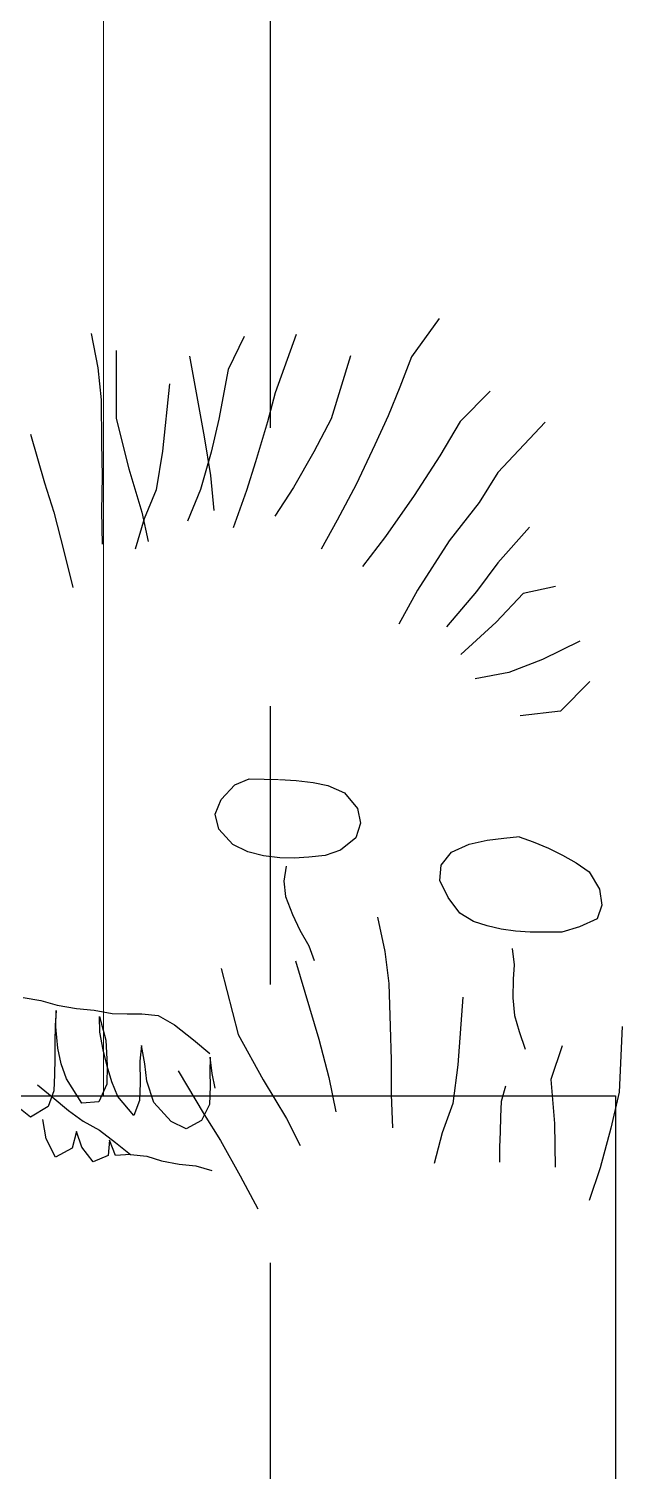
# Model space of a CAD drawing. Header units: metres. Extents: x -58 to 722, y -1100 to 345.
# Drawn here: x 30.371 to 30.638, y 123.17 to 123.818 of the extents above; entities that cross this region are included whole.
import ezdxf

# ---------------------------------------------------------------- set-up
doc = ezdxf.new("R2010")
doc.units = ezdxf.units.M
doc.header["$MEASUREMENT"] = 0
doc.linetypes.add('CENTER2', pattern=[1.125, 0.75, -0.125, 0.125, -0.125])
doc.linetypes.add('CENTERX2', pattern=[4, 2.5, -0.5, 0.5, -0.5])
doc.layers.add('FSR_ARQ_002MURO', color=150, linetype='Continuous', lineweight=30)
for name, color, linetype in [('FSR_ARQ_005VEGETACION', 64, 'Continuous'), ('FSR_ARQ_016EJES', 135, 'CENTER2'), ('FSR_ARQ_028JARDINERAS', 133, 'Continuous')]:
    doc.layers.add(name, color=color, linetype=linetype)

# ---------------------------------------------------------------- blocks, each defined once
blk = doc.blocks.new('arbustos 01')
at = {"layer": 'FSR_ARQ_005VEGETACION', "color": 104}
for p, q in [((189.54212, -31.68428), (189.52841, -31.70338)), ((189.36845, -31.69174), (189.37175, -31.709)), ((189.44489, -31.69324), (189.43688, -31.70968)), ((189.47072, -31.6923), (189.46024, -31.72136)), ((189.38101, -31.70024), (189.38097, -31.73427)), ((189.49785, -31.70297), (189.48825, -31.73436)), ((189.37175, -31.709), (189.37347, -31.72497)), ((189.41752, -31.70304), (189.42497, -31.74328)), ((189.43688, -31.70968), (189.43218, -31.73452)), ((189.52841, -31.70338), (189.52254, -31.71849)), ((189.40765, -31.71693), (189.40408, -31.75051)), ((189.46024, -31.72136), (189.45646, -31.73582)), ((189.52254, -31.71849), (189.51668, -31.73291)), ((189.56761, -31.7205), (189.55263, -31.73578)), ((189.37347, -31.72497), (189.37369, -31.74644)), ((189.38097, -31.73427), (189.38734, -31.75934)), ((189.43218, -31.73452), (189.42835, -31.75106)), ((189.45646, -31.73582), (189.45048, -31.75578)), ((189.48825, -31.73436), (189.47957, -31.75079)), ((189.51668, -31.73291), (189.51013, -31.74731)), ((189.55263, -31.73578), (189.54256, -31.75287)), ((189.59508, -31.73602), (189.57147, -31.76113)), ((189.33819, -31.74206), (189.34527, -31.76633)), ((189.42497, -31.74328), (189.428, -31.76274)), ((189.37369, -31.74644), (189.37402, -31.76307)), ((189.40408, -31.75051), (189.40088, -31.76983)), ((189.42835, -31.75106), (189.42309, -31.76964)), ((189.47957, -31.75079), (189.46948, -31.76858)), ((189.51013, -31.74731), (189.50068, -31.76719)), ((189.54256, -31.75287), (189.52966, -31.77268)), ((189.38734, -31.75934), (189.39379, -31.78096)), ((189.45048, -31.75578), (189.44601, -31.77022)), ((189.34527, -31.76633), (189.34979, -31.78098)), ((189.37402, -31.76307), (189.37363, -31.78038)), ((189.428, -31.76274), (189.4297, -31.7801)), ((189.50068, -31.76719), (189.49129, -31.78499)), ((189.57147, -31.76113), (189.56213, -31.77616)), ((189.40088, -31.76983), (189.39502, -31.78425)), ((189.42309, -31.76964), (189.41651, -31.78543)), ((189.44601, -31.77022), (189.43936, -31.78878)), ((189.46948, -31.76858), (189.46016, -31.78292)), ((189.52966, -31.77268), (189.51535, -31.79314)), ((189.34979, -31.78098), (189.3549, -31.80049)), ((189.37363, -31.78038), (189.37396, -31.79701)), ((189.39379, -31.78096), (189.39693, -31.79557)), ((189.56213, -31.77616), (189.54717, -31.79523)), ((189.39502, -31.78425), (189.39053, -31.79939)), ((189.49129, -31.78499), (189.48335, -31.79936)), ((189.58722, -31.78852), (189.57148, -31.80618)), ((189.51535, -31.79314), (189.50394, -31.80813)), ((189.54717, -31.79523), (189.53139, -31.81981)), ((189.3549, -31.80049), (189.35935, -31.81859)), ((189.57148, -31.80618), (189.56078, -31.82049)), ((189.60017, -31.81806), (189.58414, -31.82155)), ((189.53139, -31.81981), (189.522, -31.83692)), ((189.56078, -31.82049), (189.54584, -31.83816)), ((189.58414, -31.82155), (189.57066, -31.8358)), ((189.57066, -31.8358), (189.55299, -31.85204)), ((189.61231, -31.84538), (189.59365, -31.85444)), ((189.57688, -31.86099), (189.56019, -31.86409)), ((189.59365, -31.85444), (189.57688, -31.86099)), ((189.61743, -31.86555), (189.60278, -31.88027)), ((189.60278, -31.88027), (189.58264, -31.88259)), ((189.43338, -31.92436), (189.44014, -31.91699)), ((189.44014, -31.91699), (189.44732, -31.91407)), ((189.44732, -31.91407), (189.45478, -31.91417)), ((189.45478, -31.91417), (189.46191, -31.91443)), ((189.46255, -31.91444), (189.47079, -31.91487)), ((189.47079, -31.91487), (189.47935, -31.91594)), ((189.47935, -31.91594), (189.48662, -31.91746)), ((189.48662, -31.91746), (189.49498, -31.92107)), ((189.43042, -31.93177), (189.43338, -31.92436)), ((189.49498, -31.92107), (189.50138, -31.92893)), ((189.43222, -31.9391), (189.43042, -31.93177)), ((189.50138, -31.92893), (189.50287, -31.93625)), ((189.43926, -31.94681), (189.43222, -31.9391)), ((189.50287, -31.93625), (189.50055, -31.94351)), ((189.44667, -31.95056), (189.43926, -31.94681)), ((189.50055, -31.94351), (189.49285, -31.9496)), ((189.54836, -31.95072), (189.55716, -31.94666)), ((189.55716, -31.94666), (189.56608, -31.9446)), ((189.56608, -31.9446), (189.57437, -31.94369)), ((189.57437, -31.94369), (189.58231, -31.94286)), ((189.58201, -31.94292), (189.58915, -31.9455)), ((189.58915, -31.9455), (189.59669, -31.94866)), ((189.45457, -31.95241), (189.44667, -31.95056)), ((189.46265, -31.95347), (189.45457, -31.95241)), ((189.46979, -31.95357), (189.46265, -31.95347)), ((189.47709, -31.95319), (189.46979, -31.95357)), ((189.4852, -31.95235), (189.47709, -31.95319)), ((189.49285, -31.9496), (189.4852, -31.95235)), ((189.54318, -31.95722), (189.54836, -31.95072)), ((189.59669, -31.94866), (189.60379, -31.95219)), ((189.60379, -31.95219), (189.6105, -31.95595)), ((189.46577, -31.95764), (189.46472, -31.96508)), ((189.54248, -31.96475), (189.54318, -31.95722)), ((189.6105, -31.95595), (189.61701, -31.96048)), ((189.61701, -31.96048), (189.62212, -31.96907)), ((189.46472, -31.96508), (189.4654, -31.97271)), ((189.54662, -31.97324), (189.54248, -31.96475)), ((189.62212, -31.96907), (189.62341, -31.97713)), ((189.4654, -31.97271), (189.46893, -31.9818)), ((189.55243, -31.98103), (189.54662, -31.97324)), ((189.46893, -31.9818), (189.47263, -31.98962)), ((189.51139, -31.98303), (189.51501, -32.00022)), ((189.55937, -31.98518), (189.55243, -31.98103)), ((189.62341, -31.97713), (189.62096, -31.98386)), ((189.47263, -31.98962), (189.47713, -31.99746)), ((189.56614, -31.98748), (189.55937, -31.98518)), ((189.57312, -31.98901), (189.56614, -31.98748)), ((189.58023, -31.99008), (189.57312, -31.98901)), ((189.58765, -31.99058), (189.58023, -31.99008)), ((189.59503, -31.99058), (189.58765, -31.99058)), ((189.60342, -31.99052), (189.59503, -31.99058)), ((189.61216, -31.98792), (189.60342, -31.99052)), ((189.62096, -31.98386), (189.61216, -31.98792)), ((189.47713, -31.99746), (189.47973, -32.00479)), ((189.47053, -32.00482), (189.48213, -32.04407)), ((189.47053, -32.00482), (189.48213, -32.04407)), ((189.51501, -32.00022), (189.51704, -32.01615)), ((189.57859, -31.99868), (189.57954, -32.00681)), ((189.57859, -31.99868), (189.57954, -32.00681)), ((189.43345, -32.0087), (189.44194, -32.04165)), ((189.43345, -32.0087), (189.44194, -32.04165)), ((189.57954, -32.00681), (189.57908, -32.01408)), ((189.57954, -32.00681), (189.57908, -32.01408)), ((189.51704, -32.01615), (189.51766, -32.03762)), ((189.57908, -32.01408), (189.5789, -32.02339)), ((189.57908, -32.01408), (189.5789, -32.02339)), ((189.33453, -32.02316), (189.34341, -32.02476)), ((189.34341, -32.02476), (189.35155, -32.0271)), ((189.55405, -32.02306), (189.55156, -32.05673)), ((189.55405, -32.02306), (189.55156, -32.05673)), ((189.5789, -32.02339), (189.57984, -32.03218)), ((189.5789, -32.02339), (189.57984, -32.03218)), ((189.35096, -32.02969), (189.35056, -32.03722)), ((189.35085, -32.03783), (189.35096, -32.02969)), ((189.35155, -32.0271), (189.36118, -32.02872)), ((189.36118, -32.02872), (189.37008, -32.02958)), ((189.37008, -32.02958), (189.37897, -32.03118)), ((189.37282, -32.04054), (189.37263, -32.0327)), ((189.37263, -32.0327), (189.37579, -32.0445)), ((189.37897, -32.03118), (189.38639, -32.03129)), ((189.38639, -32.03129), (189.39381, -32.03139)), ((189.39381, -32.03139), (189.40197, -32.03224)), ((189.40197, -32.03224), (189.41008, -32.0368)), ((189.57984, -32.03218), (189.58214, -32.04018)), ((189.57984, -32.03218), (189.58214, -32.04018)), ((189.35056, -32.03722), (189.35044, -32.04566)), ((189.35191, -32.0484), (189.35085, -32.03783)), ((189.37451, -32.04931), (189.37282, -32.04054)), ((189.41008, -32.0368), (189.41963, -32.04436)), ((189.51766, -32.03762), (189.51829, -32.05424)), ((189.58214, -32.04018), (189.58504, -32.049)), ((189.58214, -32.04018), (189.58504, -32.049)), ((189.63348, -32.03761), (189.63205, -32.07041)), ((189.63348, -32.03761), (189.63205, -32.07041)), ((189.35044, -32.04566), (189.35033, -32.0538)), ((189.35361, -32.05626), (189.35191, -32.0484)), ((189.37579, -32.0445), (189.37652, -32.05717)), ((189.39354, -32.04715), (189.39283, -32.05498)), ((189.39523, -32.05622), (189.39354, -32.04715)), ((189.41963, -32.04436), (189.4277, -32.05115)), ((189.44194, -32.04165), (189.4544, -32.06433)), ((189.44194, -32.04165), (189.4544, -32.06433)), ((189.48213, -32.04407), (189.48718, -32.0631)), ((189.48213, -32.04407), (189.48718, -32.0631)), ((189.60355, -32.04725), (189.59786, -32.06405)), ((189.60355, -32.04725), (189.59786, -32.06405)), ((189.35033, -32.0538), (189.35022, -32.06164)), ((189.37651, -32.05748), (189.37451, -32.04931)), ((189.39283, -32.05498), (189.39298, -32.06584)), ((189.42783, -32.05305), (189.42774, -32.06028)), ((189.42893, -32.0612), (189.42783, -32.05305)), ((189.51829, -32.05424), (189.51824, -32.07155)), ((189.35022, -32.06164), (189.34981, -32.06978)), ((189.35623, -32.06383), (189.35361, -32.05626)), ((189.37652, -32.05717), (189.37639, -32.06652)), ((189.37882, -32.06535), (189.37651, -32.05748)), ((189.39631, -32.06498), (189.39523, -32.05622)), ((189.41198, -32.05987), (189.42493, -32.0816)), ((189.41198, -32.05987), (189.42493, -32.0816)), ((189.42774, -32.06028), (189.42794, -32.06752)), ((189.43034, -32.06846), (189.42893, -32.0612)), ((189.55156, -32.05673), (189.54899, -32.07615)), ((189.55156, -32.05673), (189.54899, -32.07615)), ((189.34175, -32.06676), (189.34909, -32.0728)), ((189.34981, -32.06978), (189.34699, -32.07758)), ((189.3639, -32.076), (189.35623, -32.06383)), ((189.37639, -32.06652), (189.37235, -32.07521)), ((189.38174, -32.07262), (189.37882, -32.06535)), ((189.39298, -32.06584), (189.39256, -32.07458)), ((189.39979, -32.07558), (189.39631, -32.06498)), ((189.42794, -32.06752), (189.42751, -32.07656)), ((189.4544, -32.06433), (189.46606, -32.08364)), ((189.4544, -32.06433), (189.46606, -32.08364)), ((189.48718, -32.0631), (189.49067, -32.08019)), ((189.48718, -32.0631), (189.49067, -32.08019)), ((189.57535, -32.06741), (189.57305, -32.07505)), ((189.57535, -32.06741), (189.57305, -32.07505)), ((189.59786, -32.06405), (189.59969, -32.08606)), ((189.59786, -32.06405), (189.59969, -32.08606)), ((189.33818, -32.08289), (189.32654, -32.07368)), ((189.34909, -32.0728), (189.35717, -32.0796)), ((189.37235, -32.07521), (189.3639, -32.076)), ((189.38975, -32.08208), (189.38174, -32.07262)), ((189.39256, -32.07458), (189.38975, -32.08208)), ((189.4084, -32.08505), (189.39979, -32.07558)), ((189.42751, -32.07656), (189.42348, -32.08465)), ((189.51824, -32.07155), (189.51887, -32.08818)), ((189.54899, -32.07615), (189.54359, -32.09075)), ((189.54899, -32.07615), (189.54359, -32.09075)), ((189.57305, -32.07505), (189.57273, -32.08272)), ((189.57305, -32.07505), (189.57273, -32.08272)), ((189.63205, -32.07041), (189.62777, -32.08849)), ((189.63205, -32.07041), (189.62777, -32.08849)), ((189.34699, -32.07758), (189.33818, -32.08289)), ((189.34606, -32.09374), (189.34438, -32.08407)), ((189.35717, -32.0796), (189.36452, -32.08489)), ((189.42493, -32.0816), (189.43298, -32.09464)), ((189.42493, -32.0816), (189.43298, -32.09464)), ((189.46606, -32.08364), (189.47277, -32.097)), ((189.46606, -32.08364), (189.47277, -32.097)), ((189.57273, -32.08272), (189.57263, -32.09018)), ((189.57273, -32.08272), (189.57263, -32.09018)), ((189.36119, -32.09003), (189.35896, -32.09844)), ((189.36379, -32.0979), (189.36119, -32.09003)), ((189.36452, -32.08489), (189.37263, -32.08946)), ((189.37263, -32.08946), (189.38071, -32.09551)), ((189.41589, -32.08877), (189.4084, -32.08505)), ((189.42348, -32.08465), (189.41589, -32.08877)), ((189.54359, -32.09075), (189.53959, -32.10602)), ((189.54359, -32.09075), (189.53959, -32.10602)), ((189.57263, -32.09018), (189.57231, -32.09785)), ((189.57263, -32.09018), (189.57231, -32.09785)), ((189.59969, -32.08606), (189.6, -32.1078)), ((189.59969, -32.08606), (189.6, -32.1078)), ((189.62777, -32.08849), (189.62246, -32.10824)), ((189.62777, -32.08849), (189.62246, -32.10824)), ((189.35076, -32.10285), (189.34606, -32.09374)), ((189.35896, -32.09844), (189.35076, -32.10285)), ((189.36942, -32.10522), (189.36379, -32.0979)), ((189.37771, -32.09447), (189.37701, -32.102)), ((189.38062, -32.10205), (189.37771, -32.09447)), ((189.38071, -32.09551), (189.38805, -32.10155)), ((189.43298, -32.09464), (189.44282, -32.11224)), ((189.43298, -32.09464), (189.44282, -32.11224)), ((189.57231, -32.09785), (189.5722, -32.1053)), ((189.57231, -32.09785), (189.5722, -32.1053)), ((189.37701, -32.102), (189.36942, -32.10522)), ((189.38805, -32.10155), (189.38062, -32.10205)), ((189.38805, -32.10155), (189.39621, -32.1024)), ((189.39621, -32.1024), (189.4036, -32.10473)), ((189.4036, -32.10473), (189.41249, -32.10633)), ((189.41249, -32.10633), (189.42065, -32.10719)), ((189.42065, -32.10719), (189.42878, -32.10953)), ((189.44282, -32.11224), (189.45166, -32.12865)), ((189.44282, -32.11224), (189.45166, -32.12865)), ((189.62246, -32.10824), (189.61704, -32.12446)), ((189.62246, -32.10824), (189.61704, -32.12446))]:
    blk.add_line(p, q, dxfattribs=at)

msp = doc.modelspace()

# ---------------------------------------------------------------- linework, layer by layer
at = {"layer": 'FSR_ARQ_002MURO', "lineweight": 0}
msp.add_line((30.40473, 125.83878), (30.40473, 123.33878), dxfattribs=at)
at = {"layer": 'FSR_ARQ_016EJES', "linetype": 'CENTERX2', "ltscale": 0.25}
msp.add_line((30.47973, 119.63878), (30.47973, 128.64091), dxfattribs=at)
at = {"layer": 'FSR_ARQ_028JARDINERAS', "lineweight": 0}
msp.add_line((29.43473, 123.33878), (30.63473, 123.33878), dxfattribs=at)
at = {"layer": 'FSR_ARQ_028JARDINERAS'}
msp.add_line((30.63473, 123.33878), (30.63473, 122.83878), dxfattribs=at)
at = {"layer": 'FSR_ARQ_028JARDINERAS', "lineweight": 0}
msp.add_lwpolyline([(29.40473, 123.33878), (30.40473, 123.33878), (30.40473, 125.83878), (29.40473, 125.83878)], close=True, dxfattribs=at)
at = {"layer": 'FSR_ARQ_028JARDINERAS'}
msp.add_lwpolyline([(29.43473, 123.33878), (30.63473, 123.33878), (30.63473, 122.83878), (29.43473, 122.83878)], close=True, dxfattribs=at)

# ---------------------------------------------------------------- block references
at = {"layer": 'FSR_ARQ_005VEGETACION', "xscale": 0.9, "yscale": 0.9, "zscale": 0.9}
msp.add_blockref('arbustos 01', (-140.0324, 152.20383), dxfattribs=at)

doc.saveas('drawing.dxf')
